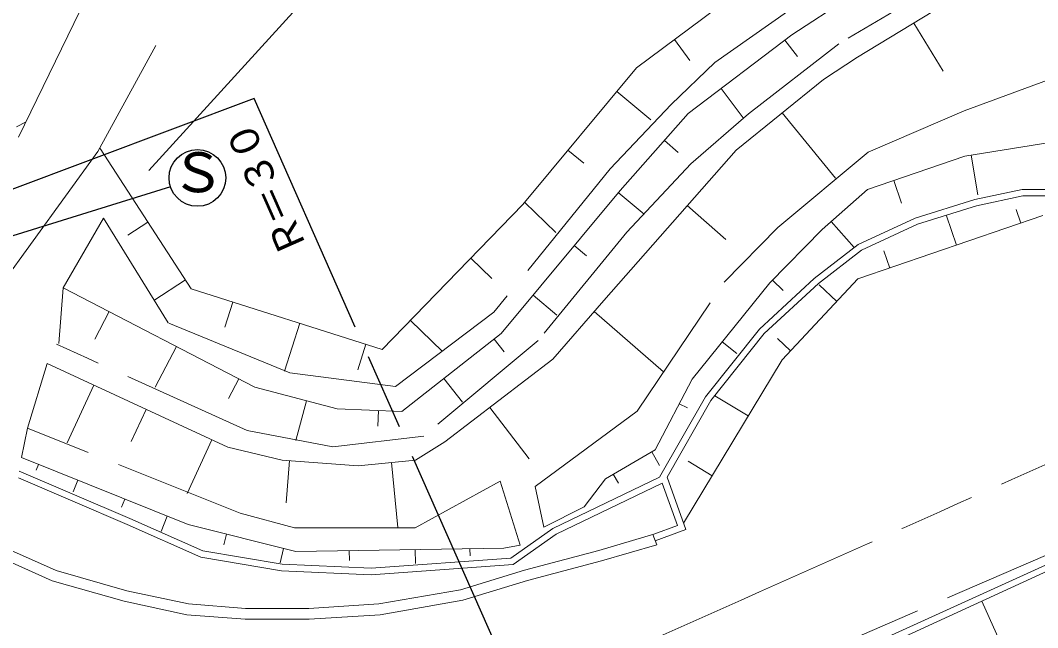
# Model space of a CAD drawing. Units: millimetres, scale not verified. Extents: x 175845757 to 176485757, y 60503629 to 60863629.
# Drawn here: x 176040271 to 176086930, y 60748579 to 60776445 of the extents above; entities that cross this region are included whole.
import ezdxf
from ezdxf.enums import TextEntityAlignment as Align

# ---------------------------------------------------------------- set-up
doc = ezdxf.new("R2010")
doc.units = ezdxf.units.MM
doc.header["$LTSCALE"] = 1000
doc.linetypes.add('CHAIN', pattern=[18.5, 12, -1.5, 3.5, -1.5])
doc.linetypes.add('DASHED', pattern=[7.5, 6, -1.5])
for name, color, linetype, lineweight in [('M-BGD', 7, 'Continuous', 13), ('M-BMK', 2, 'CHAIN', 13), ('M-STR-HTXT', 7, 'Continuous', 25)]:
    doc.layers.add(name, color=color, linetype=linetype, lineweight=lineweight)
doc.styles.add('ＭＳ ゴシック', font='')
doc.styles.get('ＭＳ ゴシック').set_extended_font_data('MS Gothic')

msp = doc.modelspace()

# ---------------------------------------------------------------- linework, layer by layer
at = {"layer": 'M-BGD'}
for p, q in [((176078558, 60781725), (176068528, 60774269)), ((176043916, 60778758), (176040190, 60771085)), ((176084182, 60778105), (176078665, 60774752)), ((176075660, 60775784), (176078739, 60777796)), ((176082591, 60774113), (176081248, 60776322)), ((176070898, 60772171), (176075660, 60775784)), ((176046487, 60775298), (176043827, 60770424)), ((176070978, 60774608), (176070268, 60775562)), ((176075917, 60774780), (176075340, 60775541)), ((176078665, 60774752), (176077113, 60773738)), ((176068528, 60774269), (176063323, 60767989)), ((176077113, 60773738), (176073102, 60770494)), ((176069196, 60771876), (176067624, 60773179)), ((176073425, 60771977), (176072409, 60773317)), ((176067778, 60768641), (176070898, 60772171)), ((176077652, 60769196), (176075218, 60772206)), ((176040089, 60771558), (176040538, 60771783)), ((176083584, 60770214), (176090036, 60771247)), ((176048113, 60764125), (176043925, 60770570)), ((176070444, 60770375), (176069808, 60770938)), ((176043827, 60770424), (176039369, 60764283)), ((176066108, 60769886), (176065389, 60770482)), ((176073102, 60770494), (176067031, 60763590)), ((176079123, 60768684), (176083584, 60770214)), ((176084180, 60768433), (176083887, 60770263)), ((176077039, 60766841), (176079123, 60768684)), ((176080686, 60768055), (176080329, 60769098)), ((176084045, 60768224), (176086216, 60768689)), ((176086216, 60768689), (176089189, 60768689)), ((176062318, 60762072), (176067778, 60768641)), ((176068887, 60767550), (176067695, 60768541)), ((176081305, 60767371), (176084045, 60768224)), ((176084121, 60767933), (176086248, 60768389)), ((176086248, 60768389), (176089183, 60768389)), ((176063323, 60767989), (176056863, 60761347)), ((176064831, 60766709), (176063416, 60768085)), ((176072624, 60766393), (176070860, 60767944)), ((176081414, 60767090), (176084121, 60767933)), ((176085937, 60767771), (176086153, 60767145)), ((176044089, 60767368), (176042242, 60764166)), ((176078688, 60764579), (176087162, 60767492)), ((176078695, 60766156), (176081305, 60767371)), ((176082747, 60767477), (176083209, 60766133)), ((176045203, 60766590), (176046123, 60767188)), ((176074643, 60764407), (176077039, 60766841)), ((176078514, 60766025), (176077462, 60767215)), ((176078851, 60765898), (176081414, 60767090)), ((176066239, 60765636), (176065672, 60766108)), ((176076679, 60764605), (176078695, 60766156)), ((176076873, 60764376), (176078851, 60765898)), ((176061891, 60764601), (176060934, 60765532)), ((176079878, 60765868), (176080149, 60765081)), ((176046391, 60763591), (176047845, 60764536)), ((176074171, 60762279), (176076679, 60764605)), ((176075257, 60764042), (176074763, 60764529)), ((176075213, 60760872), (176078688, 60764579)), ((176042242, 60764166), (176042032, 60761618)), ((176042242, 60764166), (176051028, 60759609)), ((176056863, 60761347), (176048113, 60764125)), ((176071085, 60759983), (176074643, 60764407)), ((176074392, 60762074), (176076873, 60764376)), ((176076902, 60764313), (176077720, 60763546)), ((176064882, 60762922), (176063784, 60763835)), ((176067031, 60763590), (176064686, 60760894)), ((176049657, 60762374), (176050021, 60763519)), ((176069777, 60760319), (176066594, 60763088)), ((176043680, 60761810), (176044338, 60763078)), ((176059635, 60761245), (176058160, 60762680)), ((176074016, 60745419), (176111909, 60762624)), ((176052389, 60760355), (176053085, 60762546)), ((176071690, 60759177), (176074171, 60762279)), ((176057761, 60758500), (176062318, 60762072)), ((176062457, 60761231), (176061996, 60761820)), ((176071939, 60759008), (176074392, 60762074)), ((176073132, 60761162), (176072465, 60761699)), ((176074999, 60761846), (176075599, 60761284)), ((176046461, 60759607), (176047430, 60761475)), ((176055745, 60760414), (176056116, 60761584)), ((176074362, 60745207), (176109898, 60761525)), ((176064686, 60760894), (176059733, 60757103)), ((176070687, 60753370), (176075213, 60760872)), ((176041497, 60760697), (176040599, 60757738)), ((176049782, 60756862), (176041497, 60760697)), ((176049821, 60759096), (176050286, 60759993)), ((176060544, 60758918), (176059688, 60760010)), ((176069389, 60756739), (176071085, 60759983)), ((176042420, 60757067), (176043642, 60759704)), ((176051028, 60759609), (176054805, 60758623)), ((176052913, 60757160), (176053391, 60758992)), ((176069585, 60755480), (176071690, 60759177)), ((176069935, 60755488), (176071939, 60759008)), ((176072130, 60759219), (176073659, 60758297)), ((176045356, 60757124), (176046037, 60758596)), ((176054805, 60758623), (176057761, 60758500)), ((176056673, 60757828), (176056703, 60758544)), ((176063606, 60756322), (176061798, 60758684)), ((176070866, 60758660), (176070495, 60758854)), ((176040599, 60757738), (176040318, 60756388)), ((176047917, 60754736), (176049056, 60757198)), ((176059733, 60757103), (176058396, 60756270)), ((176052281, 60756270), (176049782, 60756862)), ((176067103, 60755411), (176069389, 60756739)), ((176069592, 60756017), (176069227, 60756645)), ((176040318, 60756388), (176047968, 60753310)), ((176055765, 60756007), (176052281, 60756270)), ((176052463, 60754304), (176052610, 60756245)), ((176058396, 60756270), (176055765, 60756007)), ((176057586, 60753182), (176057288, 60756159)), ((176070897, 60756216), (176072002, 60755550)), ((176040224, 60755763), (176045290, 60753585)), ((176040999, 60755810), (176041105, 60756072)), ((176067703, 60755214), (176067466, 60755622)), ((176040182, 60755455), (176045170, 60753310)), ((176042696, 60754807), (176042912, 60755344)), ((176064688, 60753130), (176069585, 60755480)), ((176064840, 60752870), (176069715, 60755210)), ((176066126, 60754121), (176067103, 60755411)), ((176070405, 60753267), (176069715, 60755210)), ((176070787, 60753089), (176069935, 60755488)), ((176044913, 60754113), (176045061, 60754480)), ((176064274, 60753193), (176066126, 60754121)), ((176045170, 60753310), (176048556, 60751811)), ((176045290, 60753585), (176048643, 60752100)), ((176046725, 60752995), (176047008, 60753696)), ((176047968, 60753310), (176052908, 60752075)), ((176049598, 60752378), (176049721, 60752871)), ((176062771, 60751768), (176064688, 60753130)), ((176062876, 60751475), (176064840, 60752870)), ((176066798, 60752120), (176069319, 60752863)), ((176069460, 60752383), (176069281, 60752849)), ((176069319, 60752863), (176070405, 60753267)), ((176069389, 60752569), (176070787, 60753089)), ((176062439, 60752222), (176063203, 60752371)), ((176039411, 60752323), (176041909, 60751198)), ((176048643, 60752100), (176052284, 60751489)), ((176052181, 60751549), (176052348, 60752215)), ((176052908, 60752075), (176062439, 60752222)), ((176055363, 60751665), (176055356, 60752113)), ((176058389, 60751530), (176058380, 60752159)), ((176060896, 60751877), (176060891, 60752198)), ((176063400, 60751220), (176066798, 60752120)), ((176048556, 60751811), (176052253, 60751190)), ((176052284, 60751489), (176056358, 60751310)), ((176056358, 60751310), (176062771, 60751768)), ((176056362, 60751009), (176062876, 60751475)), ((176041909, 60751198), (176045150, 60750275)), ((176052253, 60751190), (176056362, 60751009)), ((176060452, 60750320), (176063400, 60751220)), ((176045150, 60750275), (176047985, 60749667)), ((176056717, 60749667), (176060452, 60750320)), ((176047985, 60749667), (176050596, 60749465)), ((176053499, 60749465), (176056717, 60749667)), ((176087223, 60743441), (176084368, 60749802)), ((176050596, 60749465), (176053499, 60749465))]:
    msp.add_line(p, q, dxfattribs=at)
at = {"layer": 'M-BGD', "linetype": 'DASHED'}
for p, q in [((176083409, 60778683), (176077804, 60775363)), ((176076564, 60777631), (176072130, 60774511)), ((176077804, 60775363), (176073663, 60772150)), ((176072130, 60774511), (176070118, 60772582)), ((176083552, 60772292), (176088086, 60773970)), ((176070118, 60772582), (176067326, 60769626)), ((176073663, 60772150), (176071021, 60769865)), ((176079161, 60770400), (176083552, 60772292)), ((176075020, 60766937), (176079161, 60770400)), ((176067326, 60769626), (176061989, 60763057)), ((176071021, 60769865), (176068094, 60766723)), ((176047045, 60762564), (176044089, 60767368)), ((176072556, 60764438), (176075020, 60766937)), ((176068094, 60766723), (176064024, 60761761)), ((176068558, 60758512), (176072556, 60764438)), ((176061989, 60763057), (176057473, 60759650)), ((176052629, 60760265), (176047045, 60762564)), ((176064024, 60761761), (176058776, 60757370)), ((176043353, 60760940), (176041925, 60761582)), ((176050672, 60757619), (176043353, 60760940)), ((176057473, 60759650), (176052629, 60760265)), ((176063881, 60755049), (176068558, 60758512)), ((176050350, 60753835), (176040599, 60757738)), ((176054599, 60756870), (176050672, 60757619)), ((176058776, 60757370), (176054599, 60756870)), ((176062274, 60755299), (176058383, 60753157)), ((176063203, 60752371), (176062274, 60755299)), ((176069031, 60743997), (176095810, 60755578)), ((176064274, 60753193), (176063881, 60755049)), ((176052849, 60753157), (176050350, 60753835)), ((176058383, 60753157), (176052849, 60753157)), ((176066933, 60751639), (176069460, 60752383)), ((176039195, 60751872), (176041737, 60750727)), ((176063537, 60750739), (176066933, 60751639)), ((176041737, 60750727), (176045029, 60749790)), ((176060569, 60749833), (176063537, 60750739)), ((176045029, 60749790), (176047913, 60749172)), ((176056776, 60749170), (176060569, 60749833)), ((176047913, 60749172), (176050576, 60748965)), ((176053514, 60748965), (176056776, 60749170)), ((176050576, 60748965), (176053514, 60748965))]:
    msp.add_line(p, q, dxfattribs=at)
at = {"layer": 'M-BMK', "lineweight": 25}
for p, q in [((176050996, 60772858), (176022372, 60762124)), ((176063115, 60745452), (176050996, 60772858))]:
    msp.add_line(p, q, dxfattribs=at)
at = {"layer": 'M-BMK'}
for points, knots in [([(176000746, 60800788), (176001868, 60800043), (176002990, 60799298), (176003984, 60798407), (176005055, 60797449), (176005978, 60796323), (176006856, 60795172), (176007755, 60793995), (176008607, 60792792), (176009415, 60791558), (176010233, 60790306), (176011007, 60789023), (176011758, 60787728), (176012420, 60786588), (176013066, 60785440), (176013690, 60784279), (176014433, 60782895), (176015145, 60781493), (176015769, 60780053), (176016314, 60778799), (176016792, 60777516), (176017288, 60776240), (176017753, 60775045), (176018233, 60773856), (176018691, 60772659), (176019503, 60770535), (176020246, 60768385), (176020985, 60766232), (176021461, 60764845), (176021936, 60763456), (176022508, 60762109), (176023163, 60760567), (176023946, 60759079), (176024773, 60757616), (176025547, 60756246), (176026359, 60754898), (176027298, 60753642), (176028159, 60752491), (176029127, 60751418), (176030158, 60750411), (176031191, 60749402), (176032288, 60748458), (176033463, 60747626), (176035419, 60746240), (176037593, 60745163), (176039851, 60744320), (176041873, 60743566), (176043962, 60743001), (176046090, 60742724), (176047234, 60742575), (176048389, 60742509), (176049544, 60742501), (176052171, 60742482), (176054794, 60742762), (176057380, 60743281), (176058816, 60743568), (176060241, 60743930), (176061577, 60744506), (176062181, 60744767), (176062766, 60745071), (176063359, 60745360), (176064486, 60745910), (176065638, 60746402), (176066790, 60746894)], [0, 0, 0, 0, 1, 1, 1, 2, 2, 2, 3, 3, 3, 4, 4, 4, 5, 5, 5, 6, 6, 6, 7, 7, 7, 8, 8, 8, 9, 9, 9, 10, 10, 10, 11, 11, 11, 12, 12, 12, 13, 13, 13, 14, 14, 14, 15, 15, 15, 16, 16, 16, 17, 17, 17, 18, 18, 18, 19, 19, 19, 20, 20, 20, 21, 21, 21, 21]), ([(176068372, 60747638), (176077200, 60751566), (176086027, 60755494), (176094847, 60759438), (176104050, 60763553), (176113244, 60767687), (176122452, 60771792), (176127401, 60773998), (176132354, 60776197), (176137334, 60778331), (176139670, 60779332), (176142013, 60780319), (176144388, 60781228), (176147657, 60782479), (176150988, 60783583), (176154374, 60784467), (176155997, 60784890), (176157633, 60785263), (176159268, 60785636)], [0, 0, 0, 0, 1, 1, 1, 2, 2, 2, 3, 3, 3, 4, 4, 4, 5, 5, 5, 6, 6, 6, 6])]:
    msp.add_open_spline(points, degree=3, knots=knots, dxfattribs=at)
at = {"layer": 'M-STR-HTXT'}
for p, q in [((176046170, 60769556), (176064077, 60789241)), ((176047159, 60768803), (176033216, 60764476))]:
    msp.add_line(p, q, dxfattribs=at)
msp.add_circle((176048392, 60769215), 1300, dxfattribs=at)

# ---------------------------------------------------------------- texts
at = {"layer": 'M-BMK', "style": 'ＭＳ ゴシック'}
for s, p in [('０', (176051898, 60770506)), ('３', (176052545, 60769043)), ('＝', (176053192, 60767580)), ('Ｒ', (176053839, 60766116))]:
    msp.add_text(s, height=1320, rotation=113.856, dxfattribs=at).set_placement(p, align=Align.BOTTOM_LEFT)
at = {"layer": 'M-STR-HTXT', "style": 'ＭＳ ゴシック'}
msp.add_text('Ｓ', height=1833, dxfattribs=at).set_placement((176047160, 60768010), align=Align.BOTTOM_LEFT)

doc.saveas('drawing.dxf')
